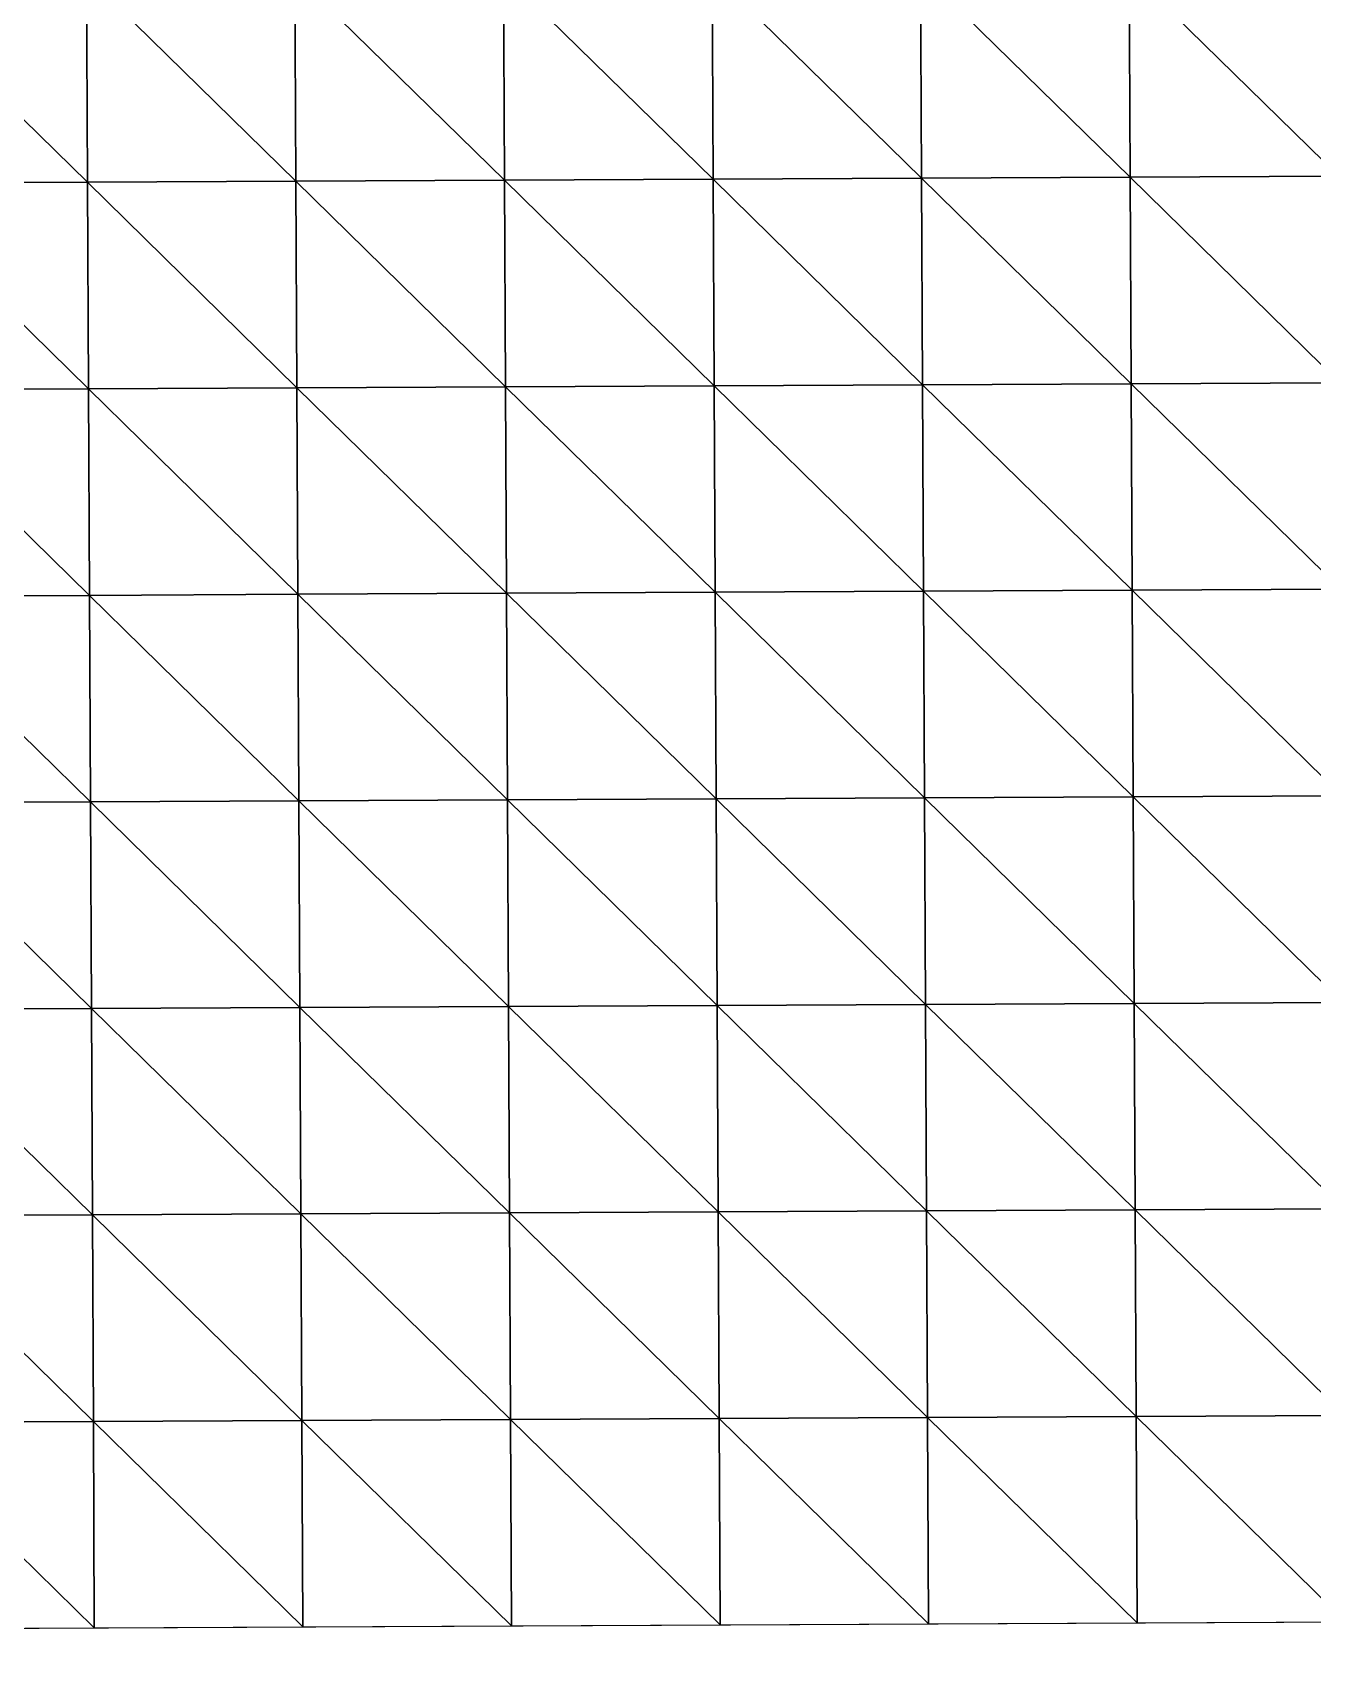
# Model space of a CAD drawing. Extents: x -372 to 678, y -263 to 741.
# Drawn here: x 217.4 to 294.4, y -262.9 to -164.1 of the extents above; entities that cross this region are included whole.
import ezdxf

# ---------------------------------------------------------------- set-up
doc = ezdxf.new("R2010")
doc.units = 0
doc.header["$LTSCALE"] = 0.0254
doc.layers.get('0').update_dxf_attribs({"linetype": 'CONTINUOUS'})
doc.layers.add('LOCATION_SNAPSHOT', color=144, linetype='CONTINUOUS')
doc.layers.add('LOCATION_TERRAIN', color=36, linetype='CONTINUOUS')

# ---------------------------------------------------------------- blocks, each defined once
blk = doc.blocks.new('LOCATION_SNAPSHOT')
at = {"color": 8}
mesh = blk.add_polyface(dxfattribs=at)
corners = [(-369.308, -262.945), (369.306, 262.947), (-371.821, 259.377), (371.824, -259.377)]
mesh.append_faces([[corners[k] for k in face] for face in [(0, 1, 2), (1, 0, 3)]], dxfattribs={"vtx0": -1, "color": 8})
blk = doc.blocks.new('LOCATION_TERRAIN')
at = {"color": 8}
mesh = blk.add_polyface(dxfattribs=at)
corners = [(220.666, -173.049, 6.551), (220.606, -160.613, 6.879), (208.044, -160.674, 6.879)]
mesh.append_faces([[corners[k] for k in face] for face in [(0, 1, 2)]], dxfattribs={"color": 8})
mesh = blk.add_polyface(dxfattribs=at)
corners = [(220.666, -173.049, 6.551), (208.044, -160.674, 6.879), (208.104, -173.11, 6.551)]
mesh.append_faces([[corners[k] for k in face] for face in [(0, 1, 2)]], dxfattribs={"color": 8})
mesh = blk.add_polyface(dxfattribs=at)
corners = [(233.227, -172.989, 6.551), (233.167, -160.553, 6.879), (220.606, -160.613, 6.879)]
mesh.append_faces([[corners[k] for k in face] for face in [(0, 1, 2)]], dxfattribs={"color": 8})
mesh = blk.add_polyface(dxfattribs=at)
corners = [(233.227, -172.989, 6.551), (220.606, -160.613, 6.879), (220.666, -173.049, 6.551)]
mesh.append_faces([[corners[k] for k in face] for face in [(0, 1, 2)]], dxfattribs={"color": 8})
mesh = blk.add_polyface(dxfattribs=at)
corners = [(245.789, -172.928, 6.551), (245.729, -160.492, 6.879), (233.167, -160.553, 6.879)]
mesh.append_faces([[corners[k] for k in face] for face in [(0, 1, 2)]], dxfattribs={"color": 8})
mesh = blk.add_polyface(dxfattribs=at)
corners = [(245.789, -172.928, 6.551), (233.167, -160.553, 6.879), (233.227, -172.989, 6.551)]
mesh.append_faces([[corners[k] for k in face] for face in [(0, 1, 2)]], dxfattribs={"color": 8})
mesh = blk.add_polyface(dxfattribs=at)
corners = [(258.35, -172.868, 6.551), (258.29, -160.432, 6.879), (245.729, -160.492, 6.879)]
mesh.append_faces([[corners[k] for k in face] for face in [(0, 1, 2)]], dxfattribs={"color": 8})
mesh = blk.add_polyface(dxfattribs=at)
corners = [(258.35, -172.868, 6.551), (245.729, -160.492, 6.879), (245.789, -172.928, 6.551)]
mesh.append_faces([[corners[k] for k in face] for face in [(0, 1, 2)]], dxfattribs={"color": 8})
mesh = blk.add_polyface(dxfattribs=at)
corners = [(270.912, -172.807, 6.551), (270.852, -160.371, 6.879), (258.29, -160.432, 6.879)]
mesh.append_faces([[corners[k] for k in face] for face in [(0, 1, 2)]], dxfattribs={"color": 8})
mesh = blk.add_polyface(dxfattribs=at)
corners = [(270.912, -172.807, 6.551), (258.29, -160.432, 6.879), (258.35, -172.868, 6.551)]
mesh.append_faces([[corners[k] for k in face] for face in [(0, 1, 2)]], dxfattribs={"color": 8})
mesh = blk.add_polyface(dxfattribs=at)
corners = [(283.474, -172.747, 6.618), (283.414, -160.311, 6.947), (270.852, -160.371, 6.879)]
mesh.append_faces([[corners[k] for k in face] for face in [(0, 1, 2)]], dxfattribs={"color": 8})
mesh = blk.add_polyface(dxfattribs=at)
corners = [(283.474, -172.747, 6.618), (270.852, -160.371, 6.879), (270.912, -172.807, 6.551)]
mesh.append_faces([[corners[k] for k in face] for face in [(0, 1, 2)]], dxfattribs={"color": 8})
mesh = blk.add_polyface(dxfattribs=at)
corners = [(296.035, -172.686, 7.278), (295.975, -160.25, 7.607), (283.414, -160.311, 6.947)]
mesh.append_faces([[corners[k] for k in face] for face in [(0, 1, 2)]], dxfattribs={"color": 8})
mesh = blk.add_polyface(dxfattribs=at)
corners = [(296.035, -172.686, 7.278), (283.414, -160.311, 6.947), (283.474, -172.747, 6.618)]
mesh.append_faces([[corners[k] for k in face] for face in [(0, 1, 2)]], dxfattribs={"color": 8})
mesh = blk.add_polyface(dxfattribs=at)
corners = [(220.726, -185.486, 6.222), (220.666, -173.049, 6.551), (208.104, -173.11, 6.551)]
mesh.append_faces([[corners[k] for k in face] for face in [(0, 1, 2)]], dxfattribs={"color": 8})
mesh = blk.add_polyface(dxfattribs=at)
corners = [(233.287, -185.425, 6.222), (233.227, -172.989, 6.551), (220.666, -173.049, 6.551)]
mesh.append_faces([[corners[k] for k in face] for face in [(0, 1, 2)]], dxfattribs={"color": 8})
mesh = blk.add_polyface(dxfattribs=at)
corners = [(233.287, -185.425, 6.222), (220.666, -173.049, 6.551), (220.726, -185.486, 6.222)]
mesh.append_faces([[corners[k] for k in face] for face in [(0, 1, 2)]], dxfattribs={"color": 8})
mesh = blk.add_polyface(dxfattribs=at)
corners = [(245.849, -185.365, 6.222), (245.789, -172.928, 6.551), (233.227, -172.989, 6.551)]
mesh.append_faces([[corners[k] for k in face] for face in [(0, 1, 2)]], dxfattribs={"color": 8})
mesh = blk.add_polyface(dxfattribs=at)
corners = [(245.849, -185.365, 6.222), (233.227, -172.989, 6.551), (233.287, -185.425, 6.222)]
mesh.append_faces([[corners[k] for k in face] for face in [(0, 1, 2)]], dxfattribs={"color": 8})
mesh = blk.add_polyface(dxfattribs=at)
corners = [(258.41, -185.304, 6.222), (258.35, -172.868, 6.551), (245.789, -172.928, 6.551)]
mesh.append_faces([[corners[k] for k in face] for face in [(0, 1, 2)]], dxfattribs={"color": 8})
mesh = blk.add_polyface(dxfattribs=at)
corners = [(258.41, -185.304, 6.222), (245.789, -172.928, 6.551), (245.849, -185.365, 6.222)]
mesh.append_faces([[corners[k] for k in face] for face in [(0, 1, 2)]], dxfattribs={"color": 8})
mesh = blk.add_polyface(dxfattribs=at)
corners = [(270.972, -185.244, 6.222), (270.912, -172.807, 6.551), (258.35, -172.868, 6.551)]
mesh.append_faces([[corners[k] for k in face] for face in [(0, 1, 2)]], dxfattribs={"color": 8})
mesh = blk.add_polyface(dxfattribs=at)
corners = [(270.972, -185.244, 6.222), (258.35, -172.868, 6.551), (258.41, -185.304, 6.222)]
mesh.append_faces([[corners[k] for k in face] for face in [(0, 1, 2)]], dxfattribs={"color": 8})
mesh = blk.add_polyface(dxfattribs=at)
corners = [(283.533, -185.183, 6.289), (283.474, -172.747, 6.618), (270.912, -172.807, 6.551)]
mesh.append_faces([[corners[k] for k in face] for face in [(0, 1, 2)]], dxfattribs={"color": 8})
mesh = blk.add_polyface(dxfattribs=at)
corners = [(283.533, -185.183, 6.289), (270.912, -172.807, 6.551), (270.972, -185.244, 6.222)]
mesh.append_faces([[corners[k] for k in face] for face in [(0, 1, 2)]], dxfattribs={"color": 8})
mesh = blk.add_polyface(dxfattribs=at)
corners = [(296.095, -185.123, 6.949), (296.035, -172.686, 7.278), (283.474, -172.747, 6.618)]
mesh.append_faces([[corners[k] for k in face] for face in [(0, 1, 2)]], dxfattribs={"color": 8})
mesh = blk.add_polyface(dxfattribs=at)
corners = [(296.095, -185.123, 6.949), (283.474, -172.747, 6.618), (283.533, -185.183, 6.289)]
mesh.append_faces([[corners[k] for k in face] for face in [(0, 1, 2)]], dxfattribs={"color": 8})
mesh = blk.add_polyface(dxfattribs=at)
corners = [(220.726, -185.486, 6.222), (208.104, -173.11, 6.551), (208.164, -185.546, 6.222)]
mesh.append_faces([[corners[k] for k in face] for face in [(0, 1, 2)]], dxfattribs={"color": 8})
mesh = blk.add_polyface(dxfattribs=at)
corners = [(220.786, -197.922, 6.03), (220.726, -185.486, 6.222), (208.164, -185.546, 6.222)]
mesh.append_faces([[corners[k] for k in face] for face in [(0, 1, 2)]], dxfattribs={"color": 8})
mesh = blk.add_polyface(dxfattribs=at)
corners = [(220.786, -197.922, 6.03), (208.164, -185.546, 6.222), (208.224, -197.983, 6.03)]
mesh.append_faces([[corners[k] for k in face] for face in [(0, 1, 2)]], dxfattribs={"color": 8})
mesh = blk.add_polyface(dxfattribs=at)
corners = [(233.347, -197.861, 6.03), (233.287, -185.425, 6.222), (220.726, -185.486, 6.222)]
mesh.append_faces([[corners[k] for k in face] for face in [(0, 1, 2)]], dxfattribs={"color": 8})
mesh = blk.add_polyface(dxfattribs=at)
corners = [(233.347, -197.861, 6.03), (220.726, -185.486, 6.222), (220.786, -197.922, 6.03)]
mesh.append_faces([[corners[k] for k in face] for face in [(0, 1, 2)]], dxfattribs={"color": 8})
mesh = blk.add_polyface(dxfattribs=at)
corners = [(245.909, -197.801, 6.024), (245.849, -185.365, 6.222), (233.287, -185.425, 6.222)]
mesh.append_faces([[corners[k] for k in face] for face in [(0, 1, 2)]], dxfattribs={"color": 8})
mesh = blk.add_polyface(dxfattribs=at)
corners = [(245.909, -197.801, 6.024), (233.287, -185.425, 6.222), (233.347, -197.861, 6.03)]
mesh.append_faces([[corners[k] for k in face] for face in [(0, 1, 2)]], dxfattribs={"color": 8})
mesh = blk.add_polyface(dxfattribs=at)
corners = [(258.47, -197.74, 5.979), (258.41, -185.304, 6.222), (245.849, -185.365, 6.222)]
mesh.append_faces([[corners[k] for k in face] for face in [(0, 1, 2)]], dxfattribs={"color": 8})
mesh = blk.add_polyface(dxfattribs=at)
corners = [(258.47, -197.74, 5.979), (245.849, -185.365, 6.222), (245.909, -197.801, 6.024)]
mesh.append_faces([[corners[k] for k in face] for face in [(0, 1, 2)]], dxfattribs={"color": 8})
mesh = blk.add_polyface(dxfattribs=at)
corners = [(271.032, -197.68, 5.933), (270.972, -185.244, 6.222), (258.41, -185.304, 6.222)]
mesh.append_faces([[corners[k] for k in face] for face in [(0, 1, 2)]], dxfattribs={"color": 8})
mesh = blk.add_polyface(dxfattribs=at)
corners = [(271.032, -197.68, 5.933), (258.41, -185.304, 6.222), (258.47, -197.74, 5.979)]
mesh.append_faces([[corners[k] for k in face] for face in [(0, 1, 2)]], dxfattribs={"color": 8})
mesh = blk.add_polyface(dxfattribs=at)
corners = [(283.593, -197.619, 5.947), (283.533, -185.183, 6.289), (270.972, -185.244, 6.222)]
mesh.append_faces([[corners[k] for k in face] for face in [(0, 1, 2)]], dxfattribs={"color": 8})
mesh = blk.add_polyface(dxfattribs=at)
corners = [(283.593, -197.619, 5.947), (270.972, -185.244, 6.222), (271.032, -197.68, 5.933)]
mesh.append_faces([[corners[k] for k in face] for face in [(0, 1, 2)]], dxfattribs={"color": 8})
mesh = blk.add_polyface(dxfattribs=at)
corners = [(296.155, -197.559, 6.47), (296.095, -185.123, 6.949), (283.533, -185.183, 6.289)]
mesh.append_faces([[corners[k] for k in face] for face in [(0, 1, 2)]], dxfattribs={"color": 8})
mesh = blk.add_polyface(dxfattribs=at)
corners = [(296.155, -197.559, 6.47), (283.533, -185.183, 6.289), (283.593, -197.619, 5.947)]
mesh.append_faces([[corners[k] for k in face] for face in [(0, 1, 2)]], dxfattribs={"color": 8})
mesh = blk.add_polyface(dxfattribs=at)
corners = [(258.53, -210.177, 5.856), (258.47, -197.74, 5.979), (245.909, -197.801, 6.024)]
mesh.append_faces([[corners[k] for k in face] for face in [(0, 1, 2)]], dxfattribs={"color": 8})
mesh = blk.add_polyface(dxfattribs=at)
corners = [(271.092, -210.116, 5.702), (271.032, -197.68, 5.933), (258.47, -197.74, 5.979)]
mesh.append_faces([[corners[k] for k in face] for face in [(0, 1, 2)]], dxfattribs={"color": 8})
mesh = blk.add_polyface(dxfattribs=at)
corners = [(271.092, -210.116, 5.702), (258.47, -197.74, 5.979), (258.53, -210.177, 5.856)]
mesh.append_faces([[corners[k] for k in face] for face in [(0, 1, 2)]], dxfattribs={"color": 8})
mesh = blk.add_polyface(dxfattribs=at)
corners = [(283.653, -210.056, 5.584), (283.593, -197.619, 5.947), (271.032, -197.68, 5.933)]
mesh.append_faces([[corners[k] for k in face] for face in [(0, 1, 2)]], dxfattribs={"color": 8})
mesh = blk.add_polyface(dxfattribs=at)
corners = [(283.653, -210.056, 5.584), (271.032, -197.68, 5.933), (271.092, -210.116, 5.702)]
mesh.append_faces([[corners[k] for k in face] for face in [(0, 1, 2)]], dxfattribs={"color": 8})
mesh = blk.add_polyface(dxfattribs=at)
corners = [(296.215, -209.995, 5.783), (296.155, -197.559, 6.47), (283.593, -197.619, 5.947)]
mesh.append_faces([[corners[k] for k in face] for face in [(0, 1, 2)]], dxfattribs={"color": 8})
mesh = blk.add_polyface(dxfattribs=at)
corners = [(296.215, -209.995, 5.783), (283.593, -197.619, 5.947), (283.653, -210.056, 5.584)]
mesh.append_faces([[corners[k] for k in face] for face in [(0, 1, 2)]], dxfattribs={"color": 8})
mesh = blk.add_polyface(dxfattribs=at)
corners = [(220.845, -210.358, 6.03), (220.786, -197.922, 6.03), (208.224, -197.983, 6.03)]
mesh.append_faces([[corners[k] for k in face] for face in [(0, 1, 2)]], dxfattribs={"color": 8})
mesh = blk.add_polyface(dxfattribs=at)
corners = [(220.845, -210.358, 6.03), (208.224, -197.983, 6.03), (208.284, -210.419, 6.03)]
mesh.append_faces([[corners[k] for k in face] for face in [(0, 1, 2)]], dxfattribs={"color": 8})
mesh = blk.add_polyface(dxfattribs=at)
corners = [(233.407, -210.298, 6.03), (233.347, -197.861, 6.03), (220.786, -197.922, 6.03)]
mesh.append_faces([[corners[k] for k in face] for face in [(0, 1, 2)]], dxfattribs={"color": 8})
mesh = blk.add_polyface(dxfattribs=at)
corners = [(233.407, -210.298, 6.03), (220.786, -197.922, 6.03), (220.845, -210.358, 6.03)]
mesh.append_faces([[corners[k] for k in face] for face in [(0, 1, 2)]], dxfattribs={"color": 8})
mesh = blk.add_polyface(dxfattribs=at)
corners = [(245.969, -210.237, 6.01), (245.909, -197.801, 6.024), (233.347, -197.861, 6.03)]
mesh.append_faces([[corners[k] for k in face] for face in [(0, 1, 2)]], dxfattribs={"color": 8})
mesh = blk.add_polyface(dxfattribs=at)
corners = [(245.969, -210.237, 6.01), (233.347, -197.861, 6.03), (233.407, -210.298, 6.03)]
mesh.append_faces([[corners[k] for k in face] for face in [(0, 1, 2)]], dxfattribs={"color": 8})
mesh = blk.add_polyface(dxfattribs=at)
corners = [(258.53, -210.177, 5.856), (245.909, -197.801, 6.024), (245.969, -210.237, 6.01)]
mesh.append_faces([[corners[k] for k in face] for face in [(0, 1, 2)]], dxfattribs={"color": 8})
mesh = blk.add_polyface(dxfattribs=at)
corners = [(220.905, -222.795, 6.03), (220.845, -210.358, 6.03), (208.284, -210.419, 6.03)]
mesh.append_faces([[corners[k] for k in face] for face in [(0, 1, 2)]], dxfattribs={"color": 8})
mesh = blk.add_polyface(dxfattribs=at)
corners = [(220.905, -222.795, 6.03), (208.284, -210.419, 6.03), (208.344, -222.855, 6.03)]
mesh.append_faces([[corners[k] for k in face] for face in [(0, 1, 2)]], dxfattribs={"color": 8})
mesh = blk.add_polyface(dxfattribs=at)
corners = [(233.467, -222.734, 6.03), (233.407, -210.298, 6.03), (220.845, -210.358, 6.03)]
mesh.append_faces([[corners[k] for k in face] for face in [(0, 1, 2)]], dxfattribs={"color": 8})
mesh = blk.add_polyface(dxfattribs=at)
corners = [(233.467, -222.734, 6.03), (220.845, -210.358, 6.03), (220.905, -222.795, 6.03)]
mesh.append_faces([[corners[k] for k in face] for face in [(0, 1, 2)]], dxfattribs={"color": 8})
mesh = blk.add_polyface(dxfattribs=at)
corners = [(246.029, -222.674, 5.995), (245.969, -210.237, 6.01), (233.407, -210.298, 6.03)]
mesh.append_faces([[corners[k] for k in face] for face in [(0, 1, 2)]], dxfattribs={"color": 8})
mesh = blk.add_polyface(dxfattribs=at)
corners = [(246.029, -222.674, 5.995), (233.407, -210.298, 6.03), (233.467, -222.734, 6.03)]
mesh.append_faces([[corners[k] for k in face] for face in [(0, 1, 2)]], dxfattribs={"color": 8})
mesh = blk.add_polyface(dxfattribs=at)
corners = [(258.59, -222.613, 5.733), (258.53, -210.177, 5.856), (245.969, -210.237, 6.01)]
mesh.append_faces([[corners[k] for k in face] for face in [(0, 1, 2)]], dxfattribs={"color": 8})
mesh = blk.add_polyface(dxfattribs=at)
corners = [(258.59, -222.613, 5.733), (245.969, -210.237, 6.01), (246.029, -222.674, 5.995)]
mesh.append_faces([[corners[k] for k in face] for face in [(0, 1, 2)]], dxfattribs={"color": 8})
mesh = blk.add_polyface(dxfattribs=at)
corners = [(271.152, -222.552, 5.47), (271.092, -210.116, 5.702), (258.53, -210.177, 5.856)]
mesh.append_faces([[corners[k] for k in face] for face in [(0, 1, 2)]], dxfattribs={"color": 8})
mesh = blk.add_polyface(dxfattribs=at)
corners = [(271.152, -222.552, 5.47), (258.53, -210.177, 5.856), (258.59, -222.613, 5.733)]
mesh.append_faces([[corners[k] for k in face] for face in [(0, 1, 2)]], dxfattribs={"color": 8})
mesh = blk.add_polyface(dxfattribs=at)
corners = [(283.713, -222.492, 5.222), (283.653, -210.056, 5.584), (271.092, -210.116, 5.702)]
mesh.append_faces([[corners[k] for k in face] for face in [(0, 1, 2)]], dxfattribs={"color": 8})
mesh = blk.add_polyface(dxfattribs=at)
corners = [(283.713, -222.492, 5.222), (271.092, -210.116, 5.702), (271.152, -222.552, 5.47)]
mesh.append_faces([[corners[k] for k in face] for face in [(0, 1, 2)]], dxfattribs={"color": 8})
mesh = blk.add_polyface(dxfattribs=at)
corners = [(296.275, -222.431, 5.095), (296.215, -209.995, 5.783), (283.653, -210.056, 5.584)]
mesh.append_faces([[corners[k] for k in face] for face in [(0, 1, 2)]], dxfattribs={"color": 8})
mesh = blk.add_polyface(dxfattribs=at)
corners = [(296.275, -222.431, 5.095), (283.653, -210.056, 5.584), (283.713, -222.492, 5.222)]
mesh.append_faces([[corners[k] for k in face] for face in [(0, 1, 2)]], dxfattribs={"color": 8})
mesh = blk.add_polyface(dxfattribs=at)
corners = [(283.773, -234.928, 5.001), (283.713, -222.492, 5.222), (271.152, -222.552, 5.47)]
mesh.append_faces([[corners[k] for k in face] for face in [(0, 1, 2)]], dxfattribs={"color": 8})
mesh = blk.add_polyface(dxfattribs=at)
corners = [(296.335, -234.868, 4.712), (296.275, -222.431, 5.095), (283.713, -222.492, 5.222)]
mesh.append_faces([[corners[k] for k in face] for face in [(0, 1, 2)]], dxfattribs={"color": 8})
mesh = blk.add_polyface(dxfattribs=at)
corners = [(296.335, -234.868, 4.712), (283.713, -222.492, 5.222), (283.773, -234.928, 5.001)]
mesh.append_faces([[corners[k] for k in face] for face in [(0, 1, 2)]], dxfattribs={"color": 8})
mesh = blk.add_polyface(dxfattribs=at)
corners = [(220.965, -235.231, 6.078), (220.905, -222.795, 6.03), (208.344, -222.855, 6.03)]
mesh.append_faces([[corners[k] for k in face] for face in [(0, 1, 2)]], dxfattribs={"color": 8})
mesh = blk.add_polyface(dxfattribs=at)
corners = [(220.965, -235.231, 6.078), (208.344, -222.855, 6.03), (208.404, -235.291, 6.037)]
mesh.append_faces([[corners[k] for k in face] for face in [(0, 1, 2)]], dxfattribs={"color": 8})
mesh = blk.add_polyface(dxfattribs=at)
corners = [(233.527, -235.17, 6.119), (233.467, -222.734, 6.03), (220.905, -222.795, 6.03)]
mesh.append_faces([[corners[k] for k in face] for face in [(0, 1, 2)]], dxfattribs={"color": 8})
mesh = blk.add_polyface(dxfattribs=at)
corners = [(233.527, -235.17, 6.119), (220.905, -222.795, 6.03), (220.965, -235.231, 6.078)]
mesh.append_faces([[corners[k] for k in face] for face in [(0, 1, 2)]], dxfattribs={"color": 8})
mesh = blk.add_polyface(dxfattribs=at)
corners = [(246.088, -235.11, 6.105), (246.029, -222.674, 5.995), (233.467, -222.734, 6.03)]
mesh.append_faces([[corners[k] for k in face] for face in [(0, 1, 2)]], dxfattribs={"color": 8})
mesh = blk.add_polyface(dxfattribs=at)
corners = [(246.088, -235.11, 6.105), (233.467, -222.734, 6.03), (233.527, -235.17, 6.119)]
mesh.append_faces([[corners[k] for k in face] for face in [(0, 1, 2)]], dxfattribs={"color": 8})
mesh = blk.add_polyface(dxfattribs=at)
corners = [(258.65, -235.049, 5.734), (258.59, -222.613, 5.733), (246.029, -222.674, 5.995)]
mesh.append_faces([[corners[k] for k in face] for face in [(0, 1, 2)]], dxfattribs={"color": 8})
mesh = blk.add_polyface(dxfattribs=at)
corners = [(258.65, -235.049, 5.734), (246.029, -222.674, 5.995), (246.088, -235.11, 6.105)]
mesh.append_faces([[corners[k] for k in face] for face in [(0, 1, 2)]], dxfattribs={"color": 8})
mesh = blk.add_polyface(dxfattribs=at)
corners = [(271.212, -234.989, 5.363), (271.152, -222.552, 5.47), (258.59, -222.613, 5.733)]
mesh.append_faces([[corners[k] for k in face] for face in [(0, 1, 2)]], dxfattribs={"color": 8})
mesh = blk.add_polyface(dxfattribs=at)
corners = [(271.212, -234.989, 5.363), (258.59, -222.613, 5.733), (258.65, -235.049, 5.734)]
mesh.append_faces([[corners[k] for k in face] for face in [(0, 1, 2)]], dxfattribs={"color": 8})
mesh = blk.add_polyface(dxfattribs=at)
corners = [(283.773, -234.928, 5.001), (271.152, -222.552, 5.47), (271.212, -234.989, 5.363)]
mesh.append_faces([[corners[k] for k in face] for face in [(0, 1, 2)]], dxfattribs={"color": 8})
mesh = blk.add_polyface(dxfattribs=at)
corners = [(221.025, -247.667, 6.204), (220.965, -235.231, 6.078), (208.404, -235.291, 6.037)]
mesh.append_faces([[corners[k] for k in face] for face in [(0, 1, 2)]], dxfattribs={"color": 8})
mesh = blk.add_polyface(dxfattribs=at)
corners = [(221.025, -247.667, 6.204), (208.404, -235.291, 6.037), (208.464, -247.728, 6.055)]
mesh.append_faces([[corners[k] for k in face] for face in [(0, 1, 2)]], dxfattribs={"color": 8})
mesh = blk.add_polyface(dxfattribs=at)
corners = [(233.587, -247.607, 6.354), (233.527, -235.17, 6.119), (220.965, -235.231, 6.078)]
mesh.append_faces([[corners[k] for k in face] for face in [(0, 1, 2)]], dxfattribs={"color": 8})
mesh = blk.add_polyface(dxfattribs=at)
corners = [(233.587, -247.607, 6.354), (220.965, -235.231, 6.078), (221.025, -247.667, 6.204)]
mesh.append_faces([[corners[k] for k in face] for face in [(0, 1, 2)]], dxfattribs={"color": 8})
mesh = blk.add_polyface(dxfattribs=at)
corners = [(246.148, -247.546, 6.419), (246.088, -235.11, 6.105), (233.527, -235.17, 6.119)]
mesh.append_faces([[corners[k] for k in face] for face in [(0, 1, 2)]], dxfattribs={"color": 8})
mesh = blk.add_polyface(dxfattribs=at)
corners = [(246.148, -247.546, 6.419), (233.527, -235.17, 6.119), (233.587, -247.607, 6.354)]
mesh.append_faces([[corners[k] for k in face] for face in [(0, 1, 2)]], dxfattribs={"color": 8})
mesh = blk.add_polyface(dxfattribs=at)
corners = [(258.71, -247.486, 5.94), (258.65, -235.049, 5.734), (246.088, -235.11, 6.105)]
mesh.append_faces([[corners[k] for k in face] for face in [(0, 1, 2)]], dxfattribs={"color": 8})
mesh = blk.add_polyface(dxfattribs=at)
corners = [(258.71, -247.486, 5.94), (246.088, -235.11, 6.105), (246.148, -247.546, 6.419)]
mesh.append_faces([[corners[k] for k in face] for face in [(0, 1, 2)]], dxfattribs={"color": 8})
mesh = blk.add_polyface(dxfattribs=at)
corners = [(271.272, -247.425, 5.461), (271.212, -234.989, 5.363), (258.65, -235.049, 5.734)]
mesh.append_faces([[corners[k] for k in face] for face in [(0, 1, 2)]], dxfattribs={"color": 8})
mesh = blk.add_polyface(dxfattribs=at)
corners = [(271.272, -247.425, 5.461), (258.65, -235.049, 5.734), (258.71, -247.486, 5.94)]
mesh.append_faces([[corners[k] for k in face] for face in [(0, 1, 2)]], dxfattribs={"color": 8})
mesh = blk.add_polyface(dxfattribs=at)
corners = [(283.833, -247.365, 5.012), (283.773, -234.928, 5.001), (271.212, -234.989, 5.363)]
mesh.append_faces([[corners[k] for k in face] for face in [(0, 1, 2)]], dxfattribs={"color": 8})
mesh = blk.add_polyface(dxfattribs=at)
corners = [(283.833, -247.365, 5.012), (271.212, -234.989, 5.363), (271.272, -247.425, 5.461)]
mesh.append_faces([[corners[k] for k in face] for face in [(0, 1, 2)]], dxfattribs={"color": 8})
mesh = blk.add_polyface(dxfattribs=at)
corners = [(296.395, -247.304, 4.831), (296.335, -234.868, 4.712), (283.773, -234.928, 5.001)]
mesh.append_faces([[corners[k] for k in face] for face in [(0, 1, 2)]], dxfattribs={"color": 8})
mesh = blk.add_polyface(dxfattribs=at)
corners = [(296.395, -247.304, 4.831), (283.773, -234.928, 5.001), (283.833, -247.365, 5.012)]
mesh.append_faces([[corners[k] for k in face] for face in [(0, 1, 2)]], dxfattribs={"color": 8})
mesh = blk.add_polyface(dxfattribs=at)
corners = [(221.085, -260.103, 6.331), (221.025, -247.667, 6.204), (208.464, -247.728, 6.055)]
mesh.append_faces([[corners[k] for k in face] for face in [(0, 1, 2)]], dxfattribs={"color": 8})
mesh = blk.add_polyface(dxfattribs=at)
corners = [(221.085, -260.103, 6.331), (208.464, -247.728, 6.055), (208.523, -260.164, 6.073)]
mesh.append_faces([[corners[k] for k in face] for face in [(0, 1, 2)]], dxfattribs={"color": 8})
mesh = blk.add_polyface(dxfattribs=at)
corners = [(233.647, -260.043, 6.589), (233.587, -247.607, 6.354), (221.025, -247.667, 6.204)]
mesh.append_faces([[corners[k] for k in face] for face in [(0, 1, 2)]], dxfattribs={"color": 8})
mesh = blk.add_polyface(dxfattribs=at)
corners = [(233.647, -260.043, 6.589), (221.025, -247.667, 6.204), (221.085, -260.103, 6.331)]
mesh.append_faces([[corners[k] for k in face] for face in [(0, 1, 2)]], dxfattribs={"color": 8})
mesh = blk.add_polyface(dxfattribs=at)
corners = [(246.208, -259.982, 6.734), (246.148, -247.546, 6.419), (233.587, -247.607, 6.354)]
mesh.append_faces([[corners[k] for k in face] for face in [(0, 1, 2)]], dxfattribs={"color": 8})
mesh = blk.add_polyface(dxfattribs=at)
corners = [(246.208, -259.982, 6.734), (233.587, -247.607, 6.354), (233.647, -260.043, 6.589)]
mesh.append_faces([[corners[k] for k in face] for face in [(0, 1, 2)]], dxfattribs={"color": 8})
mesh = blk.add_polyface(dxfattribs=at)
corners = [(258.77, -259.922, 6.146), (258.71, -247.486, 5.94), (246.148, -247.546, 6.419)]
mesh.append_faces([[corners[k] for k in face] for face in [(0, 1, 2)]], dxfattribs={"color": 8})
mesh = blk.add_polyface(dxfattribs=at)
corners = [(258.77, -259.922, 6.146), (246.148, -247.546, 6.419), (246.208, -259.982, 6.734)]
mesh.append_faces([[corners[k] for k in face] for face in [(0, 1, 2)]], dxfattribs={"color": 8})
mesh = blk.add_polyface(dxfattribs=at)
corners = [(271.331, -259.861, 5.558), (271.272, -247.425, 5.461), (258.71, -247.486, 5.94)]
mesh.append_faces([[corners[k] for k in face] for face in [(0, 1, 2)]], dxfattribs={"color": 8})
mesh = blk.add_polyface(dxfattribs=at)
corners = [(271.331, -259.861, 5.558), (258.71, -247.486, 5.94), (258.77, -259.922, 6.146)]
mesh.append_faces([[corners[k] for k in face] for face in [(0, 1, 2)]], dxfattribs={"color": 8})
mesh = blk.add_polyface(dxfattribs=at)
corners = [(283.893, -259.801, 5.023), (283.833, -247.365, 5.012), (271.272, -247.425, 5.461)]
mesh.append_faces([[corners[k] for k in face] for face in [(0, 1, 2)]], dxfattribs={"color": 8})
mesh = blk.add_polyface(dxfattribs=at)
corners = [(283.893, -259.801, 5.023), (271.272, -247.425, 5.461), (271.331, -259.861, 5.558)]
mesh.append_faces([[corners[k] for k in face] for face in [(0, 1, 2)]], dxfattribs={"color": 8})
mesh = blk.add_polyface(dxfattribs=at)
corners = [(296.455, -259.74, 4.951), (296.395, -247.304, 4.831), (283.833, -247.365, 5.012)]
mesh.append_faces([[corners[k] for k in face] for face in [(0, 1, 2)]], dxfattribs={"color": 8})
mesh = blk.add_polyface(dxfattribs=at)
corners = [(296.455, -259.74, 4.951), (283.833, -247.365, 5.012), (283.893, -259.801, 5.023)]
mesh.append_faces([[corners[k] for k in face] for face in [(0, 1, 2)]], dxfattribs={"color": 8})

msp = doc.modelspace()

# ---------------------------------------------------------------- block references
at = {"layer": 'LOCATION_SNAPSHOT', "color": 0}
msp.add_blockref('LOCATION_SNAPSHOT', (0, 0), dxfattribs=at)
at = {"layer": 'LOCATION_TERRAIN', "color": 0}
msp.add_blockref('LOCATION_TERRAIN', (0, 0), dxfattribs=at)

doc.saveas('drawing.dxf')
